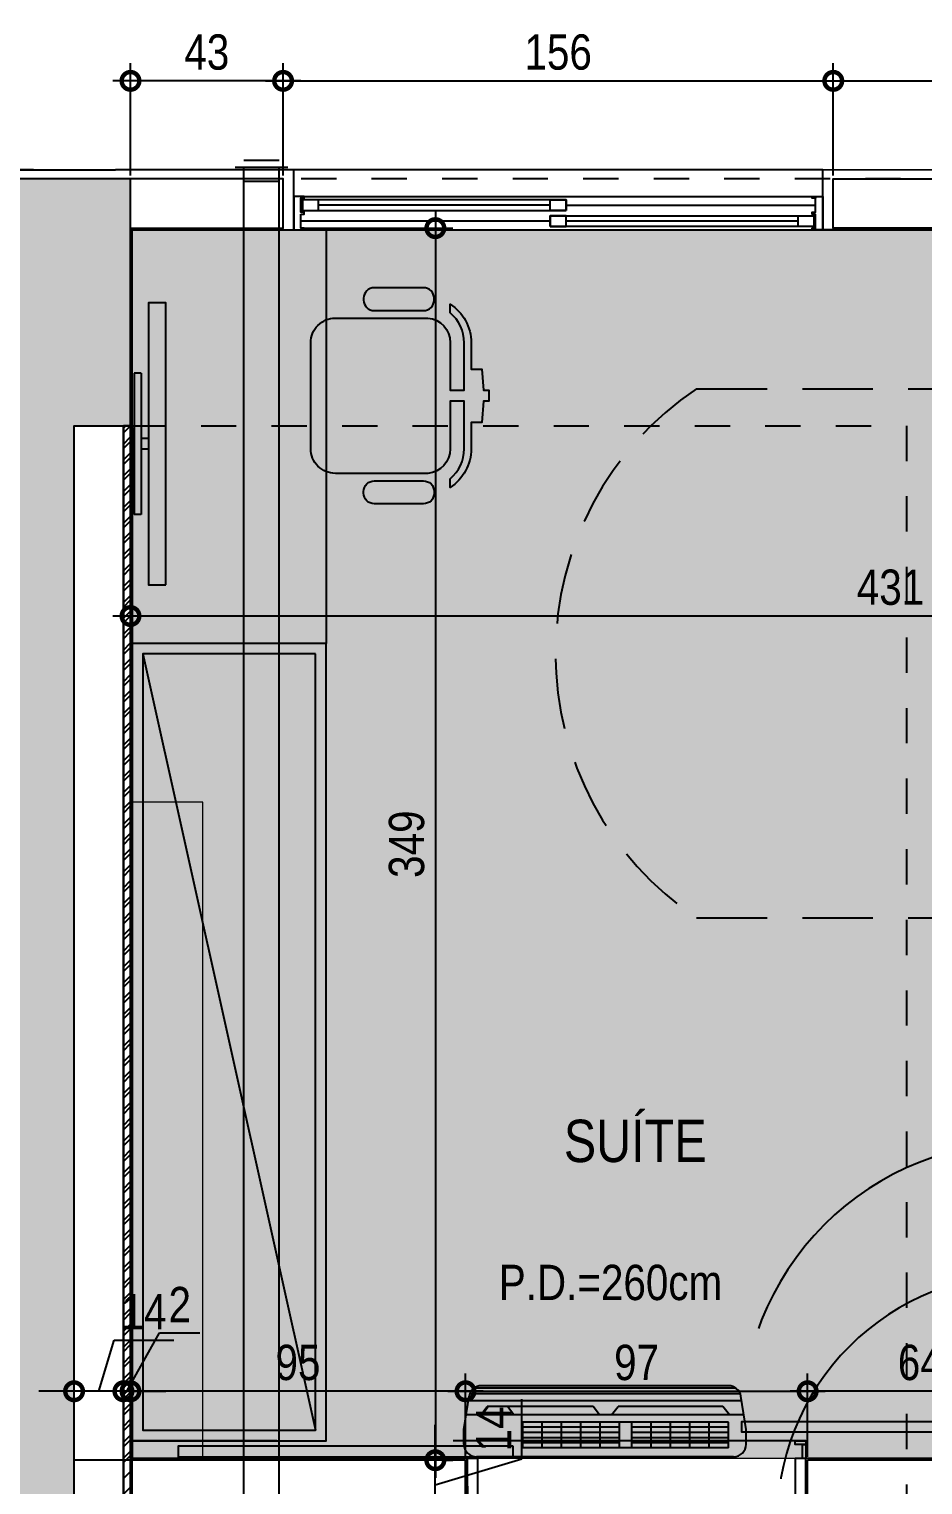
# Model space of a CAD drawing. Header units: metres. Extents: x -41 to 570, y -54 to 184.
# Drawn here: x 0.062 to 2.597, y 49.299 to 53.424 of the extents above; entities that cross this region are included whole.
import ezdxf
from ezdxf.enums import TextEntityAlignment as Align
from ezdxf.xclip import XClip

# ---------------------------------------------------------------- set-up
doc = ezdxf.new("R2010")
doc.units = ezdxf.units.M
doc.header["$XCLIPFRAME"] = 0
for name, pattern in [('DASHEDX2', [1.5, 1, -0.5]), ('PUC$0$DASHEDX2', [1.5, 1, -0.5]), ('PUC$0$HIDDEN2', [0.1875, 0.125, -0.0625])]:
    doc.linetypes.add(name, pattern=pattern)
for name, color, linetype in [('1', 232, 'DASHEDX2'), ('4', 2, 'Continuous'), ('ARQ-ALV ACAB', 4, 'Continuous'), ('ARQ-DIM', 2, 'Continuous'), ('ARQ-TXT', 2, 'Continuous'), ('CIRCULAÇAO VERTICAL EMBASAMENTO$0$ARQ-ALV ACAB', 4, 'Continuous'), ('CIRCULAÇAO VERTICAL EMBASAMENTO$0$ARQ-ALV OSSO', 5, 'Continuous'), ('PUC$0$ARQ-ALV ACAB', 4, 'Continuous'), ('PUC$0$ARQ-ALV OSSO', 5, 'Continuous'), ('PUC$0$ARQ-AUX', 7, 'Continuous'), ('PUC$0$ARQ-AUX1 @ 1', 1, 'Continuous'), ('PUC$0$ARQ-CAX', 1, 'Continuous'), ('PUC$0$ARQ-CAX @ 1', 1, 'Continuous'), ('PUC$0$ARQ-ENCH', 1, 'Continuous'), ('PUC$0$ARQ-MOB', 7, 'Continuous'), ('PUC$0$ARQ-MOB @ 1', 7, 'Continuous'), ('PUC$0$ARQ-PRJ', 7, 'PUC$0$DASHEDX2'), ('PUC$0$MAUROAMARELO', 162, 'Continuous')]:
    doc.layers.add(name, color=color, linetype=linetype)
doc.layers.add('PUC$0$ARQ-FORRO', color=9, linetype='Continuous', lineweight=5)
doc.styles.add('Adesa', font='ARIALN.TTF')
doc.dimstyles.new('ADESA 1-0050', dxfattribs={"dimtxt": 0.1, "dimasz": 0.1, "dimexe": 0.05, "dimexo": 0.05, "dimgap": 0.03, "dimtad": 1, "dimdec": 1, "dimlfac": 100, "dimzin": 12, "dimtxsty": 'Adesa', "dimblk": 'DOTSMALL', "dimcen": 1, "dimdle": 0.05, "dimclrd": 1, "dimclre": 1, "dimclrt": 256, "dimazin": 3, "dimtm": 1e-09, "dimtfac": 1, "dimtdec": 1, "dimtmove": 1, "dimatfit": 0, "dimldrblk": 'DOTSMALL', "dimfxl": 0.8, "dimtvp": 2, "dimtolj": 1, "dimtzin": 0, "dimarcsym": 0})

# ---------------------------------------------------------------- blocks, each defined once
blk = doc.blocks.new('*U3377')
at = {"color": 0, "linetype": 'ByBlock', "ltscale": 0.5}
for points in [[(0.02, -0.045), (0.03, -0.045), (0.03, -0.05), (0.02, -0.05), (0.02, -0.09), (0.03, -0.09), (0.03, -0.095), (0.02, -0.095), (0.02, -0.09), (0.03, -0.09), (0.03, -0.095), (0, -0.095), (0, 0), (0.03, 0), (0.03, -0.005), (0.02, -0.005), (0.02, -0.045)], [(1.48, -0.045), (1.47, -0.045), (1.47, -0.05), (1.48, -0.05), (1.48, -0.09), (1.47, -0.09), (1.47, -0.095), (1.48, -0.095), (1.48, -0.09), (1.47, -0.09), (1.47, -0.095), (1.5, -0.095), (1.5, 0), (1.47, 0), (1.47, -0.005), (1.48, -0.005), (1.48, -0.045)], [(0.025, -0.01), (0.07, -0.01), (0.07, -0.04), (0.025, -0.04)], [(0.7725, -0.01), (0.7275, -0.01), (0.7275, -0.04), (0.7725, -0.04)], [(0.7275, -0.055), (0.7725, -0.055), (0.7725, -0.085), (0.7275, -0.085)], [(1.475, -0.055), (1.43, -0.055), (1.43, -0.085), (1.475, -0.085)]]:
    blk.add_lwpolyline(points, close=True, dxfattribs=at)
at = {"color": 8, "linetype": 'ByBlock', "ltscale": 0.5}
for points in [[(1.47, 0), (0.03, 0)], [(0.7725, -0.025), (1.48, -0.025)], [(0.7275, -0.07), (0.02, -0.07)], [(1.47, -0.095), (0.03, -0.095)]]:
    blk.add_lwpolyline(points, dxfattribs=at)
at = {"color": 7, "linetype": 'ByBlock', "ltscale": 0.5}
for points in [[(0.7725, -0.01), (0.7725, -0.04), (0.025, -0.04), (0.025, -0.01)], [(0.7275, -0.055), (0.7275, -0.085), (1.475, -0.085), (1.475, -0.055)]]:
    blk.add_lwpolyline(points, close=True, dxfattribs=at)
for points in [[(0.07, -0.025), (0.7275, -0.025)], [(0.7725, -0.07), (1.43, -0.07)]]:
    blk.add_lwpolyline(points, dxfattribs=at)
blk = doc.blocks.new('*U3353')
for points in [[(-0.765, 0.01), (-0.715, 0.01), (-0.715, 0), (-0.765, 0)], [(0.045, 0.01), (-0.005, 0.01), (-0.005, 0), (0.045, 0)], [(-0.775, -0.16), (-0.725, -0.16), (-0.725, -0.15), (-0.775, -0.15)], [(0, -0.15), (0, -0.87), (-0.03, -0.87), (-0.03, -0.15)], [(0.055, -0.16), (0.005, -0.16), (0.005, -0.15), (0.055, -0.15)]]:
    blk.add_lwpolyline(points, close=True)
for points in [[(-0.76, -0.15), (-0.72, -0.15), (-0.72, -0.12), (-0.71, -0.12), (-0.71, 0), (-0.745, 0), (-0.745, -0.15)], [(0.04, -0.15), (0, -0.15), (0, -0.12), (-0.01, -0.12), (-0.01, 0), (0.025, 0), (0.025, -0.15)]]:
    blk.add_lwpolyline(points)
at = {"layer": 'PUC$0$ARQ-PRJ'}
blk.add_arc((-0.0208, -0.1708), 0.6995, 178.2986, 271.7014, dxfattribs=at)
blk = doc.blocks.new('PUC$0$pl apto tipo 4 puc')
at = {"layer": 'PUC$0$ARQ-ENCH'}
h = blk.add_hatch(dxfattribs=at)
h.set_pattern_fill('ANSI31', color=256, scale=0.01, angle=-180)
h.set_pattern_definition([(225, (0.001782, 0.00119), (0.02245064, -0.02245064), [])])
h.paths.add_polyline_path([(0.3518, 2.3012), (0.3318, 2.3012), (0.3318, -0.8988), (0.3518, -0.8988)])
at = {"layer": 'PUC$0$ARQ-ALV ACAB'}
for points in [[(0.3668, -1.0538), (2.1856, -1.0538), (2.1856, -0.8938), (0.3568, -0.8938), (0.3568, 2.2962), (0.3568, 2.2962), (0.3568, 2.8562), (0.8145, 2.8562), (0.8145, 3.0262), (0.3093, 3.0262)], [(4.6568, 2.8562), (2.3145, 2.8562), (2.3145, 3.0262), (4.6663, 3.0274)]]:
    blk.add_lwpolyline(points, dxfattribs=at)
at = {"layer": 'PUC$0$ARQ-ALV OSSO'}
for points in [[(2.1806, -1.0388), (2.1806, -0.8988), (0.3318, -0.8988), (0.3318, 2.3012), (0.3518, 2.3012), (0.3518, 2.8612), (0.7845, 2.8612), (0.7845, 3.0012), (0.3518, 3.0012)], [(4.6618, 2.8612), (2.3445, 2.8612), (2.3445, 3.0012), (4.6613, 3.0012)]]:
    blk.add_lwpolyline(points, dxfattribs=at)
at = {"layer": 'PUC$0$ARQ-AUX'}
blk.add_lwpolyline([(2.3145, 3.0262), (0.8145, 3.0262)], dxfattribs=at)
at = {"layer": 'PUC$0$ARQ-ENCH'}
blk.add_lwpolyline([(0.3518, 2.3012), (0.3318, 2.3012), (0.3318, -0.8988), (0.3518, -0.8988)], close=True, dxfattribs=at)
at = {"layer": 'PUC$0$ARQ-AUX1 @ 1', "rotation": 180}
blk.add_blockref('*U3377', (2.3145, 2.8562, 0), dxfattribs=at)
at = {"layer": 'PUC$0$ARQ-CAX @ 1', "rotation": 270}
blk.add_blockref('*U3353', (3.0556, -0.8232, 0), dxfattribs=at)
blk = doc.blocks.new('PUC$0$A$C3DDA30F3')
for points in [[(0.03, 0.22), (0, 0.22), (0, 0.21), (0.03, 0.21)], [(0.01, 0.21), (0, 0.21), (0, 0.17), (0.01, 0.17)], [(0, 0.17), (0.03, 0.17), (0.03, 0.0155), (0, 0.0155)], [(0.83, 0.205), (1.78, 0.205), (1.78, 0.175), (0.83, 0.175)], [(0.93, 0.17), (0.96, 0.17), (0.96, 0.0155), (0.93, 0.0155)]]:
    blk.add_lwpolyline(points, close=True)
at = {"layer": 'PUC$0$ARQ-PRJ'}
for points in [[(0, 0.22), (1.91, 0.22)], [(1.91, 0.17), (1.91, 0.17), (1.91, 0.22)]]:
    blk.add_lwpolyline(points, dxfattribs=at)
blk = doc.blocks.new('*U3393')
for points in [[(0, 0), (0, 0.82), (0.03, 0.82), (0.03, 0)], [(-0.055, 0.01), (-0.005, 0.01), (-0.005, 0), (-0.055, 0)], [(0.875, 0.01), (0.825, 0.01), (0.825, 0), (0.875, 0)], [(-0.045, -0.16), (0.005, -0.16), (0.005, -0.15), (-0.045, -0.15)], [(0.865, -0.16), (0.815, -0.16), (0.815, -0.15), (0.865, -0.15)]]:
    blk.add_lwpolyline(points, close=True)
for points in [[(-0.04, 0), (0, 0), (0, -0.03), (0.01, -0.03), (0.01, -0.15), (-0.025, -0.15), (-0.025, 0)], [(0.86, 0), (0.82, 0), (0.82, -0.03), (0.81, -0.03), (0.81, -0.15), (0.845, -0.15), (0.845, 0)]]:
    blk.add_lwpolyline(points)
at = {"layer": 'PUC$0$ARQ-PRJ'}
blk.add_arc((0.0237, 0.0237), 0.7967, 358.2986, 91.7014, dxfattribs=at)
blk = doc.blocks.new('*U3498')
at = {"flags": 128}
for points in [[(2.26, 0), (2.26, 0.55), (0, 0.55), (0, 0)], [(2.23, 0.03), (2.23, 0.52), (0.03, 0.52), (0.03, 0.03)]]:
    blk.add_lwpolyline(points, close=True, dxfattribs=at)
blk.add_lwpolyline([(2.23, 0.52), (0.03, 0.03)], dxfattribs=at)
blk = doc.blocks.new('*U3414')
for p, q in [((-0.2, -0.02), (-0.2, 0)), ((0.2, -0.02), (0.2, 0)), ((-0.015, -0.04), (-0.015, -0.02)), ((0.015, -0.04), (0.015, -0.02))]:
    blk.add_line(p, q)
for points in [[(0.2, 0), (-0.2, 0)], [(0.2, -0.02), (-0.2, -0.02)]]:
    blk.add_lwpolyline(points)
blk.add_lwpolyline([(-0.4, -0.09), (0.4, -0.09), (0.4, -0.04), (-0.4, -0.04)], close=True)
blk = doc.blocks.new('PUC$0$arq-cadeira giro')
at = {"linetype": 'Continuous'}
blk.add_lwpolyline([(-0.25, -0.3062), (-0.18, -0.3062, 0.414214), (-0.15, -0.2762), (-0.15, -0.2712, 0.414214), (-0.18, -0.2412), (-0.25, -0.2412), (-0.32, -0.2412, 0.414214), (-0.35, -0.2712), (-0.35, -0.2762, 0.414214), (-0.32, -0.3062)], format="xyb", close=True, dxfattribs=at)
at = {"layer": 'PUC$0$ARQ-MOB', "linetype": 'Continuous'}
for points in [[(-0.25, 0.3062), (-0.18, 0.3062, -0.414214), (-0.15, 0.2762), (-0.15, 0.2712, -0.414214), (-0.18, 0.2412), (-0.25, 0.2412), (-0.32, 0.2412, -0.414214), (-0.35, 0.2712), (-0.35, 0.2762, -0.414214), (-0.32, 0.3062)], [(-0.25, -0.3062), (-0.18, -0.3062, 0.414214), (-0.15, -0.2762), (-0.15, -0.2712, 0.414214), (-0.18, -0.2412), (-0.25, -0.2412), (-0.32, -0.2412, 0.414214), (-0.35, -0.2712), (-0.35, -0.2762, 0.414214), (-0.32, -0.3062)]]:
    blk.add_lwpolyline(points, format="xyb", close=True, dxfattribs=at)
at = {"layer": 'PUC$0$ARQ-MOB'}
blk.add_lwpolyline([(-0.5052, 0), (-0.5052, 0.0154), (-0.4902, 0.0154), (-0.4852, 0.0754), (-0.4552, 0.0754), (-0.4552, 0.1504, -0.255924), (-0.3952, 0.2599), (-0.3952, 0.2352, 0.223888), (-0.4352, 0.1504), (-0.4352, 0.0154), (-0.3952, 0.0154), (-0.3952, 0.1504, -0.39825), (-0.3325, 0.22), (-0.07, 0.22, -0.414214), (0, 0.15), (0, 0), (0, -0.15, -0.414214), (-0.07, -0.22), (-0.3325, -0.22, -0.39825), (-0.3952, -0.1504), (-0.3952, -0.0154), (-0.4352, -0.0154), (-0.4352, -0.1504, 0.223888), (-0.3952, -0.2352), (-0.3952, -0.2599, -0.255924), (-0.4552, -0.1504), (-0.4552, -0.0754), (-0.4852, -0.0754), (-0.4902, -0.0154), (-0.5052, -0.0154)], format="xyb", close=True, dxfattribs=at)
blk = doc.blocks.new('PUC$0$layout pcd puc 2')
at = {"layer": 'PUC$0$ARQ-MOB'}
blk.add_lwpolyline([(3.75, 1.1718), (4.3, 1.1718), (4.3, 0), (3.75, 0)], close=True, dxfattribs=at)
at = {"layer": 'PUC$0$ARQ-MOB', "rotation": 270}
blk.add_blockref('*U3498', (3.75, 3.4318), dxfattribs=at)
at = {"layer": 'PUC$0$ARQ-MOB', "ltscale": 0.5}
blk.add_blockref('PUC$0$arq-cadeira giro', (3.7941, 0.47, 0), dxfattribs=at)
at = {"layer": 'PUC$0$ARQ-MOB @ 1', "rotation": 270}
blk.add_blockref('*U3414', (4.2944, 0.6063, 0), dxfattribs=at)
blk = doc.blocks.new('PUC$0$pl forro pcd 2')
at = {"layer": 'PUC$0$ARQ-FORRO'}
h = blk.add_hatch(color=256, dxfattribs=at)
h.dxf.hatch_style = 1
h.paths.add_polyline_path([(-0.355, -52.8543), (-4.655, -52.8543), (-4.655, -51.4441), (-4.6548, -51.444), (-4.6552, -50.4932), (-2.9038, -50.4935), (-2.9036, -49.3734), (-0.3553, -49.3734)])
blk.add_lwpolyline([(-0.355, -52.8543), (-4.655, -52.8543), (-4.655, -51.4441), (-4.6548, -51.444), (-4.6552, -50.4932), (-2.9038, -50.4935), (-2.9036, -49.3734), (-0.3553, -49.3734)], close=True, dxfattribs=at)
blk = doc.blocks.new('PUC$0$Q1')
at = {"layer": 'PUC$0$MAUROAMARELO'}
for p, q in [((240.1453, -387.22), (240.16, -387.125)), ((240.9288, -387.1183), (240.1619, -387.1183)), ((240.9168, -387.1027), (240.1738, -387.1027)), ((240.8957, -387.0957), (240.1949, -387.0957)), ((240.9453, -387.22), (240.9307, -387.125)), ((240.9328, -387.1387), (240.1577, -387.1387)), ((240.1927, -387.1785), (240.2109, -387.1547)), ((240.1959, -387.1785), (240.2142, -387.1547)), ((240.2684, -387.1547), (240.2109, -387.1547)), ((240.5115, -387.1547), (240.2142, -387.1547)), ((240.2867, -387.1785), (240.2684, -387.1547)), ((240.5298, -387.1785), (240.5115, -387.1547)), ((240.5641, -387.1785), (240.5823, -387.1547)), ((240.8797, -387.1547), (240.5823, -387.1547)), ((240.898, -387.1785), (240.8797, -387.1547)), ((240.9389, -387.1785), (240.151, -387.1785)), ((240.3122, -387.2718), (240.3122, -387.1987)), ((240.6214, -387.1987), (240.3122, -387.1987)), ((240.3669, -387.2718), (240.3669, -387.1987)), ((240.4217, -387.2718), (240.4217, -387.1987)), ((240.4764, -387.2718), (240.4764, -387.1987)), ((240.5311, -387.2718), (240.5311, -387.1987)), ((240.5859, -387.2718), (240.5859, -387.1987)), ((240.6214, -387.2718), (240.6214, -387.1987)), ((240.895, -387.1987), (240.6214, -387.1987)), ((240.6761, -387.2718), (240.6761, -387.1987)), ((240.7308, -387.2718), (240.7308, -387.1987)), ((240.7856, -387.2718), (240.7856, -387.1987)), ((240.8403, -387.2718), (240.8403, -387.1987)), ((240.895, -387.2718), (240.895, -387.1987)), ((240.1453, -387.2614), (240.1453, -387.22)), ((240.4202, -387.2135), (240.3122, -387.2135)), ((240.4202, -387.2283), (240.3122, -387.2283)), ((240.4202, -387.2431), (240.3122, -387.2431)), ((240.4833, -387.2135), (240.4202, -387.2135)), ((240.4833, -387.2283), (240.4202, -387.2283)), ((240.4833, -387.2431), (240.4202, -387.2431)), ((240.5464, -387.2135), (240.4833, -387.2135)), ((240.5464, -387.2283), (240.4833, -387.2283)), ((240.5464, -387.2431), (240.4833, -387.2431)), ((240.5859, -387.2135), (240.5464, -387.2135)), ((240.5859, -387.2283), (240.5464, -387.2283)), ((240.5859, -387.2431), (240.5464, -387.2431)), ((240.7294, -387.2135), (240.6214, -387.2135)), ((240.7294, -387.2283), (240.6214, -387.2283)), ((240.7294, -387.2431), (240.6214, -387.2431)), ((240.7925, -387.2135), (240.7294, -387.2135)), ((240.7925, -387.2283), (240.7294, -387.2283)), ((240.7925, -387.2431), (240.7294, -387.2431)), ((240.8556, -387.2135), (240.7925, -387.2135)), ((240.8556, -387.2283), (240.7925, -387.2283)), ((240.8556, -387.2431), (240.7925, -387.2431)), ((240.895, -387.2135), (240.8556, -387.2135)), ((240.895, -387.2283), (240.8556, -387.2283)), ((240.895, -387.2431), (240.8556, -387.2431)), ((240.9453, -387.2614), (240.9453, -387.22)), ((240.4202, -387.2578), (240.3122, -387.2578)), ((240.6214, -387.2718), (240.3122, -387.2718)), ((240.4833, -387.2578), (240.4202, -387.2578)), ((240.5464, -387.2578), (240.4833, -387.2578)), ((240.5859, -387.2578), (240.5464, -387.2578)), ((240.7294, -387.2578), (240.6214, -387.2578)), ((240.895, -387.2718), (240.6214, -387.2718)), ((240.7925, -387.2578), (240.7294, -387.2578)), ((240.8556, -387.2578), (240.7925, -387.2578)), ((240.895, -387.2578), (240.8556, -387.2578)), ((240.9098, -387.2969), (240.1808, -387.2969))]:
    blk.add_line(p, q, dxfattribs=at)
for centre, start, end in [((240.1949, -387.1312), 90, 170), ((240.8957, -387.1312), 10, 90), ((240.1808, -387.2614), 180, 270), ((240.9098, -387.2614), 270, 0)]:
    blk.add_arc(centre, 0.0355, start, end, dxfattribs=at)
blk = doc.blocks.new('CIRCULAÇAO VERTICAL EMBASAMENTO')
at = {"layer": 'CIRCULAÇAO VERTICAL EMBASAMENTO$0$ARQ-ALV ACAB', "elevation": 0}
blk.add_lwpolyline([(-0.075, -3.025), (5.275, -3.025)], dxfattribs=at)
at = {"layer": 'CIRCULAÇAO VERTICAL EMBASAMENTO$0$ARQ-ALV OSSO', "elevation": 0}
blk.add_lwpolyline([(-0.075, -3), (5.17, -3), (5.1699, 2.45), (4.7899, 2.45), (4.79, 2.26), (4.98, 2.26), (4.98, -2.81), (0, -2.81), (0, -0.19), (2.5499, -0.19), (2.55, 2.26)], dxfattribs=at)
blk = doc.blocks.new('PUC$0$E2')
at = {"layer": 'PUC$0$ARQ-PRJ'}
for p, q in [((305.3871, -368.5577), (305.5371, -368.5577)), ((305.4121, -368.5377), (305.5121, -368.5377)), ((305.4121, -368.5977), (305.4121, -368.5577)), ((305.5121, -368.5977), (305.5121, -368.5577)), ((305.4121, -368.5977), (305.5121, -368.5977))]:
    blk.add_line(p, q, dxfattribs=at)
blk = doc.blocks.new('PUC$0$A$C5ac236f1')
at = {"layer": 'PUC$0$ARQ-PRJ', "linetype": 'PUC$0$HIDDEN2', "ltscale": 50}
for p, q in [((-0.4415, 3.3013), (-0.4415, -0.6918)), ((-0.3415, 3.3013), (-0.3415, -0.6918, 0))]:
    blk.add_line(p, q, dxfattribs=at)
at = {"layer": 'PUC$0$ARQ-PRJ', "xscale": -1, "rotation": 180}
blk.add_blockref('PUC$0$E2', (-305.8536, -369.2895, 0), dxfattribs=at)
blk = doc.blocks.new('PUC')
at = {"layer": 'PUC$0$ARQ-ENCH'}
h = blk.add_hatch(dxfattribs=at)
h.set_pattern_fill('ANSI31', color=256, scale=0.01, angle=-180)
h.set_pattern_definition([(225, (-3.168695, -51.360014), (0.02245064, -0.02245064), [])])
h.paths.add_polyline_path([(-0.3501, -49.3684), (-0.3301, -49.3684), (-0.33, -52.3), (-0.35, -52.3)])
at = {"layer": 'PUC$0$ARQ-FORRO'}
h = blk.add_hatch(color=256, dxfattribs=at)
h.dxf.hatch_style = 1
h.paths.add_polyline_path([(-0.355, -49.375), (-0.555, -49.375), (-0.555, -51.2334), (-0.355, -51.2334)])
at = {"layer": 'PUC$0$ARQ-ALV ACAB'}
for p, q in [((-2.9038, -49.3734, 0), (-2.265, -49.3735, 0)), ((-1.305, -49.3734, 0), (-0.35, -49.3734, 0)), ((-0.355, -52.295, 0), (-0.355, -49.3734, 0))]:
    blk.add_line(p, q, dxfattribs=at)
at = {"layer": 'PUC$0$ARQ-ALV ACAB', "elevation": 0}
for points in [[(-2.265, -49.2135), (-2.265, -49.3735)], [(-1.305, -49.2134), (-1.305, -49.3737)]]:
    blk.add_lwpolyline(points, dxfattribs=at)
at = {"layer": 'PUC$0$ARQ-ALV OSSO'}
for p, q in [((-2.9088, -49.3684, 0), (-2.27, -49.3685, 0)), ((-1.3, -49.3684, 0), (-0.19, -49.3684, 0)), ((-0.33, -52.3, 0), (-0.33, -49.3684, 0))]:
    blk.add_line(p, q, dxfattribs=at)
at = {"layer": 'PUC$0$ARQ-ALV OSSO', "elevation": 0}
for points in [[(-2.27, -49.2285), (-2.27, -49.3685)], [(-1.3, -49.2287), (-1.3, -49.3687)], [(-2.28, -49.3735), (-2.28, -49.3738)]]:
    blk.add_lwpolyline(points, dxfattribs=at)
at = {"layer": 'PUC$0$ARQ-ENCH', "elevation": 0}
blk.add_lwpolyline([(-0.3501, -49.3684), (-0.3301, -49.3684), (-0.33, -52.3), (-0.35, -52.3)], close=True, dxfattribs=at)
at = {"layer": 'PUC$0$ARQ-FORRO', "elevation": 0}
blk.add_lwpolyline([(-0.355, -49.375), (-0.555, -49.375), (-0.555, -51.2334), (-0.355, -51.2334)], close=True, dxfattribs=at)
at = {"layer": 'PUC$0$ARQ-PRJ', "ltscale": 0.2, "elevation": 0}
blk.add_lwpolyline([(-1.955, -52.405), (-2.755, -52.405), (-2.755, -50.905), (-1.955, -50.905, -0.533333)], format="xyb", close=True, dxfattribs=at)
at = {"layer": 'PUC$0$ARQ-ALV ACAB'}
ref = blk.add_blockref('CIRCULAÇAO VERTICAL EMBASAMENTO', (0, -50), dxfattribs=at)
XClip(ref).set_block_clipping_path([(-1.0082648843, -4.746916672), (7.1002981665, 3.5851051263)])
at = {"layer": 'PUC$0$ARQ-ALV OSSO', "color": 6, "rotation": 180}
blk.add_blockref('PUC$0$pl apto tipo 4 puc', (0.0018, -49.9988, 0), dxfattribs=at)
at = {"layer": 'PUC$0$ARQ-CAX', "xscale": -1, "rotation": 180.0066211572791}
blk.add_blockref('PUC$0$A$C3DDA30F3', (-2.2651, -49.2034, 0), dxfattribs=at)
at = {"layer": 'PUC$0$ARQ-CAX @ 1', "rotation": 270}
blk.add_blockref('*U3393', (-2.9038, -49.4484), dxfattribs=at)
at = {"layer": 'PUC$0$ARQ-ENCH'}
blk.add_blockref('PUC$0$A$C5ac236f1', (-0.33, -52.3, 0), dxfattribs=at)
at = {"layer": 'PUC$0$ARQ-FORRO'}
blk.add_blockref('PUC$0$pl forro pcd 2', (0, 0), dxfattribs=at)
at = {"layer": 'PUC$0$ARQ-MOB'}
blk.add_blockref('PUC$0$layout pcd puc 2', (-4.655, -52.855, 0), dxfattribs=at)
at = {"layer": 'PUC$0$MAUROAMARELO', "rotation": 180}
blk.add_blockref('PUC$0$Q1', (238.8498, -436.6752, 0), dxfattribs=at)
blk = doc.blocks.new('_DotSmall')
at = {"color": 0, "linetype": 'ByBlock', "const_width": 0.5}
blk.add_lwpolyline([(-0.0625, 0, 1), (0.0625, 0, 1)], format="xyb", close=True, dxfattribs=at)
blk = doc.blocks.new('*D196')
at = {"layer": 'ARQ-DIM', "color": 1, "lineweight": -2, "transparency": 16777216}
for p, q in [((0.7827, 53.0088), (0.7827, 53.3273)), ((2.3427, 53.0088), (2.3427, 53.3273)), ((0.7327, 53.2773), (2.3927, 53.2773))]:
    blk.add_line(p, q, dxfattribs=at)
at = {"layer": 'Defpoints', "color": 0, "transparency": 16777216}
for p in [(2.3427, 53.2773), (0.7827, 52.9588, 0), (2.3427, 52.9588, 0)]:
    blk.add_point(p, dxfattribs=at)
at = {"layer": 'ARQ-DIM', "color": 1, "lineweight": -2, "transparency": 16777216, "xscale": 0.1, "yscale": 0.1, "zscale": 0.1, "rotation": 180}
blk.add_blockref('_DotSmall', (0.7827, 53.2773), dxfattribs=at)
at = {"layer": 'ARQ-DIM', "color": 1, "lineweight": -2, "transparency": 16777216, "xscale": 0.1, "yscale": 0.1, "zscale": 0.1}
blk.add_blockref('_DotSmall', (2.3427, 53.2773), dxfattribs=at)
at = {"layer": 'ARQ-DIM', "transparency": 16777216, "insert": (1.5627, 53.3584), "char_height": 0.1, "attachment_point": 5, "style": 'Adesa'}
blk.add_mtext('\\A1;156', dxfattribs=at)
blk = doc.blocks.new('*D197')
at = {"layer": 'ARQ-DIM', "color": 1, "lineweight": -2, "transparency": 16777216}
for p, q in [((2.3427, 53.0088), (2.3427, 53.3273)), ((4.66, 53.0088), (4.66, 53.3273)), ((2.2927, 53.2773), (4.71, 53.2773))]:
    blk.add_line(p, q, dxfattribs=at)
at = {"layer": 'Defpoints', "color": 0, "transparency": 16777216}
for p in [(4.66, 53.2773), (2.3427, 52.9588, 0), (4.66, 52.9588, 0)]:
    blk.add_point(p, dxfattribs=at)
at = {"layer": 'ARQ-DIM', "color": 1, "lineweight": -2, "transparency": 16777216, "xscale": 0.1, "yscale": 0.1, "zscale": 0.1, "rotation": 180}
blk.add_blockref('_DotSmall', (2.3427, 53.2773), dxfattribs=at)
at = {"layer": 'ARQ-DIM', "color": 1, "lineweight": -2, "transparency": 16777216, "xscale": 0.1, "yscale": 0.1, "zscale": 0.1}
blk.add_blockref('_DotSmall', (4.66, 53.2773), dxfattribs=at)
at = {"layer": 'ARQ-DIM', "transparency": 16777216, "insert": (3.5014, 53.3584), "char_height": 0.1, "attachment_point": 5, "style": 'Adesa'}
blk.add_mtext('\\A1;232', dxfattribs=at)
blk = doc.blocks.new('*D209')
at = {"layer": 'ARQ-DIM', "color": 1, "lineweight": -2, "transparency": 16777216}
for p, q in [((0.35, 51.6488), (0.35, 51.8108)), ((4.66, 51.6488), (4.66, 51.8108)), ((4.71, 51.7608), (0.3, 51.7608))]:
    blk.add_line(p, q, dxfattribs=at)
at = {"layer": 'Defpoints', "color": 0, "transparency": 16777216}
for p in [(0.35, 51.7608), (0.35, 51.5988, 0), (4.66, 51.5988, 0)]:
    blk.add_point(p, dxfattribs=at)
at = {"layer": 'ARQ-DIM', "color": 1, "lineweight": -2, "transparency": 16777216, "xscale": 0.1, "yscale": 0.1, "zscale": 0.1, "rotation": 180}
blk.add_blockref('_DotSmall', (0.35, 51.7608), dxfattribs=at)
at = {"layer": 'ARQ-DIM', "color": 1, "lineweight": -2, "transparency": 16777216, "xscale": 0.1, "yscale": 0.1, "zscale": 0.1}
blk.add_blockref('_DotSmall', (4.66, 51.7608), dxfattribs=at)
at = {"layer": 'ARQ-DIM', "transparency": 16777216, "insert": (2.505, 51.8418), "char_height": 0.1, "attachment_point": 5, "style": 'Adesa'}
blk.add_mtext('\\A1;431', dxfattribs=at)
blk = doc.blocks.new('*D215')
at = {"layer": 'ARQ-DIM', "color": 1, "lineweight": -2, "transparency": 16777216}
for p, q in [((1.3, 49.3784), (1.3, 49.6138)), ((2.27, 49.3785), (2.27, 49.6138)), ((1.25, 49.5638), (2.32, 49.5638))]:
    blk.add_line(p, q, dxfattribs=at)
at = {"layer": 'Defpoints', "color": 0, "transparency": 16777216}
for p in [(2.27, 49.5638), (1.3, 49.3284, 0), (2.27, 49.3285, 0)]:
    blk.add_point(p, dxfattribs=at)
at = {"layer": 'ARQ-DIM', "color": 1, "lineweight": -2, "transparency": 16777216, "xscale": 0.1, "yscale": 0.1, "zscale": 0.1, "rotation": 180}
blk.add_blockref('_DotSmall', (1.3, 49.5638), dxfattribs=at)
at = {"layer": 'ARQ-DIM', "color": 1, "lineweight": -2, "transparency": 16777216, "xscale": 0.1, "yscale": 0.1, "zscale": 0.1}
blk.add_blockref('_DotSmall', (2.27, 49.5638), dxfattribs=at)
at = {"layer": 'ARQ-DIM', "transparency": 16777216, "insert": (1.785, 49.6449), "char_height": 0.1, "attachment_point": 5, "style": 'Adesa'}
blk.add_mtext('\\A1;97', dxfattribs=at)
blk = doc.blocks.new('*D216')
at = {"layer": 'ARQ-DIM', "color": 1, "lineweight": -2, "transparency": 16777216}
for p, q in [((2.27, 49.3785), (2.27, 49.6138)), ((2.9088, 49.3784), (2.9088, 49.6138)), ((2.9588, 49.5638), (2.22, 49.5638))]:
    blk.add_line(p, q, dxfattribs=at)
at = {"layer": 'Defpoints', "color": 0, "transparency": 16777216}
for p in [(2.27, 49.5638), (2.27, 49.3285, 0), (2.9088, 49.3284)]:
    blk.add_point(p, dxfattribs=at)
at = {"layer": 'ARQ-DIM', "color": 1, "lineweight": -2, "transparency": 16777216, "xscale": 0.1, "yscale": 0.1, "zscale": 0.1, "rotation": 180}
blk.add_blockref('_DotSmall', (2.27, 49.5638), dxfattribs=at)
at = {"layer": 'ARQ-DIM', "color": 1, "lineweight": -2, "transparency": 16777216, "xscale": 0.1, "yscale": 0.1, "zscale": 0.1}
blk.add_blockref('_DotSmall', (2.9088, 49.5638), dxfattribs=at)
at = {"layer": 'ARQ-DIM', "transparency": 16777216, "insert": (2.5894, 49.6449), "char_height": 0.1, "attachment_point": 5, "style": 'Adesa'}
blk.add_mtext('\\A1;64', dxfattribs=at)
blk = doc.blocks.new('*D243')
at = {"layer": 'ARQ-DIM', "color": 1, "lineweight": -2, "transparency": 16777216}
for p, q in [((1.2144, 52.91), (1.2144, 49.3184)), ((0.8327, 52.86), (1.2644, 52.86)), ((1.2438, 49.3684), (1.2644, 49.3684))]:
    blk.add_line(p, q, dxfattribs=at)
at = {"layer": 'Defpoints', "color": 0, "transparency": 16777216}
for p in [(0.7827, 52.86, 0), (1.1938, 49.3684, 0), (1.2144, 49.3684)]:
    blk.add_point(p, dxfattribs=at)
at = {"layer": 'ARQ-DIM', "color": 1, "lineweight": -2, "transparency": 16777216, "xscale": 0.1, "yscale": 0.1, "zscale": 0.1}
for p, rotation in [((1.2144, 52.86), 90), ((1.2144, 49.3684), 270)]:
    blk.add_blockref('_DotSmall', p, dxfattribs=dict(at, rotation=rotation))
at = {"layer": 'ARQ-DIM', "transparency": 16777216, "insert": (1.1333, 51.1142), "char_height": 0.1, "attachment_point": 5, "rotation": 90, "style": 'Adesa'}
blk.add_mtext('\\A1;349', dxfattribs=at)
blk = doc.blocks.new('*D283')
at = {"layer": 'ARQ-DIM', "color": 1, "lineweight": -2, "transparency": 16777216}
for p, q in [((0.35, 53.0088), (0.35, 53.3273)), ((0.7827, 53.0088), (0.7827, 53.3273)), ((0.8327, 53.2773), (0.3, 53.2773))]:
    blk.add_line(p, q, dxfattribs=at)
at = {"layer": 'Defpoints', "color": 0, "transparency": 16777216}
for p in [(0.35, 53.2773), (0.35, 52.9588, 0), (0.7827, 52.9588, 0)]:
    blk.add_point(p, dxfattribs=at)
at = {"layer": 'ARQ-DIM', "color": 1, "lineweight": -2, "transparency": 16777216, "xscale": 0.1, "yscale": 0.1, "zscale": 0.1, "rotation": 180}
blk.add_blockref('_DotSmall', (0.35, 53.2773), dxfattribs=at)
at = {"layer": 'ARQ-DIM', "color": 1, "lineweight": -2, "transparency": 16777216, "xscale": 0.1, "yscale": 0.1, "zscale": 0.1}
blk.add_blockref('_DotSmall', (0.7827, 53.2773), dxfattribs=at)
at = {"layer": 'ARQ-DIM', "transparency": 16777216, "insert": (0.5664, 53.3584), "char_height": 0.1, "attachment_point": 5, "style": 'Adesa'}
blk.add_mtext('\\A1;43', dxfattribs=at)
blk = doc.blocks.new('*D88')
at = {"layer": 'ARQ-DIM', "color": 1, "lineweight": -2, "transparency": 16777216}
for p, q in [((1.46, 49.3722), (1.46, 49.5417)), ((1.2143, 49.3684), (1.2143, 49.4684)), ((1.2143, 49.2985), (1.46, 49.3722)), ((1.2143, 49.2287), (1.2143, 49.3684)), ((1.2143, 49.2287), (1.2143, 49.3684)), ((1.2438, 49.3684), (1.2643, 49.3684)), ((1.2143, 49.2287), (1.2143, 49.1287)), ((1.2438, 49.2287), (1.2643, 49.2287))]:
    blk.add_line(p, q, dxfattribs=at)
at = {"layer": 'Defpoints', "color": 0, "transparency": 16777216}
for p in [(1.1938, 49.3684, 0), (1.2143, 49.3684), (1.1938, 49.2287, 0)]:
    blk.add_point(p, dxfattribs=at)
at = {"layer": 'ARQ-DIM', "color": 1, "lineweight": -2, "transparency": 16777216, "xscale": 0.1, "yscale": 0.1, "zscale": 0.1}
for p, rotation in [((1.2143, 49.3684), 270), ((1.2143, 49.2287), 90)]:
    blk.add_blockref('_DotSmall', p, dxfattribs=dict(at, rotation=rotation))
at = {"layer": 'ARQ-DIM', "transparency": 16777216, "insert": (1.3797, 49.457), "char_height": 0.1, "attachment_point": 5, "rotation": 90, "style": 'Adesa'}
blk.add_mtext('\\A1;14', dxfattribs=at)
blk = doc.blocks.new('*D89')
at = {"layer": 'ARQ-DIM', "color": 1, "lineweight": -2, "transparency": 16777216}
for p, q in [((0.34, 49.5638), (0.4325, 49.7292)), ((0.4325, 49.7292), (0.5469, 49.7292)), ((0.33, 49.5104), (0.33, 49.6138)), ((0.35, 49.5104), (0.35, 49.6138)), ((0.33, 49.5638), (0.23, 49.5638)), ((0.35, 49.5638), (0.33, 49.5638)), ((0.35, 49.5638), (0.33, 49.5638)), ((0.35, 49.5638), (0.45, 49.5638))]:
    blk.add_line(p, q, dxfattribs=at)
at = {"layer": 'Defpoints', "color": 0, "transparency": 16777216}
for p in [(0.33, 49.5638), (0.33, 49.4604, 0), (0.35, 49.4604, 0)]:
    blk.add_point(p, dxfattribs=at)
at = {"layer": 'ARQ-DIM', "color": 1, "lineweight": -2, "transparency": 16777216, "xscale": 0.1, "yscale": 0.1, "zscale": 0.1}
blk.add_blockref('_DotSmall', (0.33, 49.5638), dxfattribs=at)
at = {"layer": 'ARQ-DIM', "color": 1, "lineweight": -2, "transparency": 16777216, "xscale": 0.1, "yscale": 0.1, "zscale": 0.1, "rotation": 180}
blk.add_blockref('_DotSmall', (0.35, 49.5638), dxfattribs=at)
at = {"layer": 'ARQ-DIM', "transparency": 16777216, "insert": (0.4897, 49.8095), "char_height": 0.1, "attachment_point": 5, "style": 'Adesa'}
blk.add_mtext('\\A1;2', dxfattribs=at)
blk = doc.blocks.new('*D90')
at = {"layer": 'ARQ-DIM', "color": 1, "lineweight": -2, "transparency": 16777216}
for p, q in [((0.26, 49.5638), (0.3036, 49.709)), ((0.3036, 49.709), (0.4731, 49.709)), ((0.19, 49.5104), (0.19, 49.6138)), ((0.33, 49.5104), (0.33, 49.6138)), ((0.19, 49.5638), (0.09, 49.5638)), ((0.33, 49.5638), (0.19, 49.5638)), ((0.33, 49.5638), (0.19, 49.5638)), ((0.33, 49.5638), (0.43, 49.5638))]:
    blk.add_line(p, q, dxfattribs=at)
at = {"layer": 'Defpoints', "color": 0, "transparency": 16777216}
for p in [(0.19, 49.5638), (0.19, 49.4604, 0), (0.33, 49.4604, 0)]:
    blk.add_point(p, dxfattribs=at)
at = {"layer": 'ARQ-DIM', "color": 1, "lineweight": -2, "transparency": 16777216, "xscale": 0.1, "yscale": 0.1, "zscale": 0.1}
blk.add_blockref('_DotSmall', (0.19, 49.5638), dxfattribs=at)
at = {"layer": 'ARQ-DIM', "color": 1, "lineweight": -2, "transparency": 16777216, "xscale": 0.1, "yscale": 0.1, "zscale": 0.1, "rotation": 180}
blk.add_blockref('_DotSmall', (0.33, 49.5638), dxfattribs=at)
at = {"layer": 'ARQ-DIM', "transparency": 16777216, "insert": (0.3883, 49.7892), "char_height": 0.1, "attachment_point": 5, "style": 'Adesa'}
blk.add_mtext('\\A1;14', dxfattribs=at)
blk = doc.blocks.new('*D112')
at = {"layer": 'ARQ-DIM', "color": 1, "lineweight": -2, "transparency": 16777216}
for p, q in [((0.35, 49.4484), (0.35, 49.6138)), ((1.3, 49.3784), (1.3, 49.6138)), ((1.35, 49.5638), (0.3, 49.5638))]:
    blk.add_line(p, q, dxfattribs=at)
at = {"layer": 'Defpoints', "color": 0, "transparency": 16777216}
for p in [(0.35, 49.5638), (0.35, 49.3984, 0), (1.3, 49.3284, 0)]:
    blk.add_point(p, dxfattribs=at)
at = {"layer": 'ARQ-DIM', "color": 1, "lineweight": -2, "transparency": 16777216, "xscale": 0.1, "yscale": 0.1, "zscale": 0.1, "rotation": 180}
blk.add_blockref('_DotSmall', (0.35, 49.5638), dxfattribs=at)
at = {"layer": 'ARQ-DIM', "color": 1, "lineweight": -2, "transparency": 16777216, "xscale": 0.1, "yscale": 0.1, "zscale": 0.1}
blk.add_blockref('_DotSmall', (1.3, 49.5638), dxfattribs=at)
at = {"layer": 'ARQ-DIM', "transparency": 16777216, "insert": (0.825, 49.6449), "char_height": 0.1, "attachment_point": 5, "style": 'Adesa'}
blk.add_mtext('\\A1;95', dxfattribs=at)
blk = doc.blocks.new('est-lo-08-6sa-r00')
at = {"layer": '4'}
h = blk.add_hatch(color=8, dxfattribs=at)
h.dxf.hatch_style = 1
h.paths.add_polyline_path([(72.453596, -775.948263), (89.987707, -768.630138), (31.827874, -629.280097), (14.293763, -636.598222)], flags=17)
h.paths.add_polyline_path([(-113.904934, -1069.376461), (37.44213, -1006.209491), (30.123852, -988.675012), (-103.689101, -1044.523858), (-278.930329, -624.648636), (-286.248454, -607.114525), (-286.248475, -607.114534), (-307.05579, -557.260535), (-324.58988, -564.57865)])
h.paths.add_polyline_path([(-3206.956631, -1758.910157), (-3258.953832, -1634.325684), (-3291.25351, -1647.80644), (-3239.256309, -1772.390913)])
h.paths.add_polyline_path([(-2993.189754, -2271.092218), (-3020.151167, -2206.492821), (-3034.916841, -2212.655496), (-3140.452498, -1959.793707), (-3125.686931, -1953.631076), (-3148.796798, -1898.260198), (-3181.096477, -1911.740954), (-3025.489432, -2284.572974)])
h.paths.add_polyline_path([(-2947.092821, -1013.293024), (-2914.793142, -999.812268), (-2953.309588, -907.527473), (-2985.609266, -921.008229)])
h.paths.add_polyline_path([(-2727.356492, -1539.777801), (-2695.056814, -1526.297045), (-2733.573259, -1434.01225), (-2765.872938, -1447.493006)])
h.paths.add_polyline_path([(2122.48851, 465.414809), (2070.491309, 589.999283), (2038.191631, 576.518527), (2090.188832, 451.934053)])
h.paths.add_polyline_path([(2012.331384, 729.349548), (1857.495359, 1100.334221), (1825.19568, 1086.853465), (1852.1572, 1022.254111), (1866.922767, 1028.416743), (1971.687405, 777.4023), (1956.921838, 771.239669), (1980.031705, 715.868792)])
h.paths.add_polyline_path([(2336.253806, -46.763456), (2180.644029, 326.07511), (2148.34435, 312.594354), (2171.454218, 257.223477), (2186.219785, 263.386109), (2291.758175, 10.517772), (2276.992608, 4.355141), (2303.954128, -60.244212)])
h.paths.add_polyline_path([(-385.517235, -426.387329), (-595.433068, 76.567703), (-627.732746, 63.086948), (-600.771226, -1.512406), (-586.005659, 4.650226), (-426.161214, -378.334576), (-440.926781, -384.497208), (-417.816914, -439.868085)])
h.paths.add_polyline_path([(-83.249658, 290.335142), (-592.661728, 77.724364), (-382.747194, -425.227558), (-365.213083, -417.909434), (-567.809492, 67.508377), (-108.231212, 259.320275), (-7.318125, 17.534111), (-242.644353, -80.682824), (-140.96112, -324.314257), (-70.363251, -294.849176), (-77.681376, -277.315065), (-130.745133, -299.462021), (-217.792117, -90.898811), (0, 0), (87.04691, -208.563033), (33.983152, -230.709989), (41.301277, -248.2441), (126.664713, -212.616388), (103.554846, -157.245511), (88.789278, -163.408142), (-71.053705, 219.573157), (-56.288138, 225.735788)])
h.paths.add_polyline_path([(395.505667, -856.765828), (368.544148, -792.166475), (353.77858, -798.329106), (193.165052, -413.501599), (207.93062, -407.338968), (184.820752, -351.968091), (-61.579651, -454.806999), (-28.452664, -534.169213), (-10.918528, -526.85106), (-36.727415, -465.022986), (159.839199, -382.982958), (355.887864, -852.712473), (159.32125, -934.752501), (132.748402, -871.073625), (115.214297, -878.391765), (141.787139, -942.070626), (123.33018, -949.773915), (130.648305, -967.308026)])
h.paths.add_polyline_path([(-2506.849069, -2068.110104), (-2474.549391, -2054.629348), (-2513.065836, -1962.344553), (-2545.365515, -1975.825309)])
h.paths.add_polyline_path([(-2448.754924, -805.304224), (-2411.841008, -789.897642), (-2450.357453, -697.612846), (-2487.27137, -713.019428)])
h.paths.add_polyline_path([(-2277.356152, -1215.972989), (-2240.442235, -1200.566407), (-2278.958681, -1108.281611), (-2315.872597, -1123.688193)])
h.paths.add_polyline_path([(-2180.680405, -1447.606534), (-2143.766489, -1432.199951), (-2182.282934, -1339.915156), (-2219.196851, -1355.321738)])
h.paths.add_polyline_path([(-2008.511897, -1860.11957), (-1971.59798, -1844.712987), (-2010.114425, -1752.428192), (-2047.028342, -1767.834774)])
h.paths.add_polyline_path([(-1950.417031, -597.315415), (-1918.117353, -583.834659), (-1956.633798, -491.549864), (-1988.933477, -505.03062)])
h.paths.add_polyline_path([(-1779.018259, -1007.98418), (-1746.71858, -994.503424), (-1785.235026, -902.218629), (-1817.534704, -915.699385)])
h.paths.add_polyline_path([(-1682.342513, -1239.617725), (-1650.042834, -1226.136969), (-1688.559279, -1133.852174), (-1720.858958, -1147.33293)])
h.paths.add_polyline_path([(-1510.174004, -1652.130761), (-1477.874325, -1638.650005), (-1516.390771, -1546.36521), (-1548.690449, -1559.845966)])
h.paths.add_polyline_path([(-1456.693377, -391.252433), (-1424.393698, -377.771677), (-1462.910144, -285.486882), (-1495.209822, -298.967638)])
h.paths.add_polyline_path([(-1285.294604, -801.921198), (-1252.994926, -788.440442), (-1291.511371, -696.155647), (-1323.811049, -709.636403)])
h.paths.add_polyline_path([(-1188.618858, -1033.554743), (-1156.319179, -1020.073987), (-1194.835625, -927.789192), (-1227.135303, -941.269948)])
h.paths.add_polyline_path([(-1016.450349, -1446.067779), (-984.15067, -1432.587023), (-1022.667116, -1340.302228), (-1054.966794, -1353.782984)])
h.paths.add_polyline_path([(-962.969722, -185.189451), (-930.670043, -171.708695), (-969.186489, -79.4239), (-1001.486167, -92.904656)])
h.paths.add_polyline_path([(-791.570949, -595.858216), (-759.271271, -582.37746), (-797.787716, -490.092665), (-830.087394, -503.573421)])
h.paths.add_polyline_path([(-694.895203, -827.491761), (-662.595524, -814.011005), (-701.11197, -721.72621), (-733.411648, -735.206966)])
h.paths.add_polyline_path([(-522.726694, -1240.004797), (-490.427016, -1226.524041), (-528.943461, -1134.239246), (-561.243139, -1147.720002)])
h.paths.add_polyline_path([(1351.53574, 780.804163), (1383.835419, 794.284919), (1345.318973, 886.569714), (1313.019295, 873.088958)])
h.paths.add_polyline_path([(353.014255, 364.056225), (385.313934, 377.536981), (346.797488, 469.821776), (314.49781, 456.341021)])
h.paths.add_polyline_path([(848.583606, 570.889536), (885.497522, 586.296119), (846.981077, 678.580914), (810.067161, 663.174332)])
h.paths.add_polyline_path([(524.412013, -46.610109), (556.711692, -33.129353), (518.195247, 59.155442), (485.895568, 45.674686)])
h.paths.add_polyline_path([(1019.981364, 160.223202), (1056.895281, 175.629784), (1018.378835, 267.91458), (981.464919, 252.507997)])
h.paths.add_polyline_path([(621.088297, -278.244942), (653.387976, -264.764186), (614.87153, -172.479391), (582.571852, -185.960147)])
h.paths.add_polyline_path([(1116.657648, -71.411631), (1153.571565, -56.005049), (1115.055119, 36.279746), (1078.141203, 20.873164)])
h.paths.add_polyline_path([(1571.272069, 254.319386), (1603.571747, 267.800142), (1565.055302, 360.084937), (1532.755624, 346.604181)])
h.paths.add_polyline_path([(793.256806, -690.757979), (825.556485, -677.277223), (787.040039, -584.992428), (754.740361, -598.473183)])
h.paths.add_polyline_path([(1288.825976, -483.924234), (1325.739893, -468.517652), (1287.223447, -376.232856), (1250.309531, -391.639439)])
h.paths.add_polyline_path([(1791.777927, -274.009167), (1824.077605, -260.528411), (1785.56116, -168.243616), (1753.261481, -181.724371)])
h.paths.add_polyline_path([(-3349.413449, -1508.456443), (-3317.113664, -1494.975643), (-3340.223531, -1439.604766), (-3354.989097, -1445.767396), (-3459.75382, -1194.75275), (-3444.988254, -1188.590119), (-3471.949774, -1123.990766), (-3504.249559, -1137.471566)])
h.paths.add_polyline_path([(-359.658373, -579.215013), (-336.548603, -634.585903), (-321.782404, -628.423035), (-161.169457, -1013.250898), (-175.934676, -1019.413357), (-148.973267, -1084.012692), (-116.674634, -1070.532432), (-327.358782, -565.734293), (-359.65846, -579.215049)])
at = {"layer": '1'}
for points in [[(136.736482, 382.149661), (-83.249658, 290.335142)], [(-56.288138, 225.735788), (146.738737, 310.472103)], [(146.738737, 310.472103), (306.581721, -72.509196)]]:
    blk.add_lwpolyline(points, dxfattribs=at)
at = {"layer": '4', "linetype": 'Continuous'}
blk.add_lwpolyline([(-83.249658, 290.335142), (-592.661728, 77.724364), (-382.747194, -425.227558), (-365.213083, -417.909434), (-567.809492, 67.508377), (-108.231212, 259.320275), (-7.318125, 17.534111), (-242.644353, -80.682824), (-140.96112, -324.314257), (-70.363251, -294.849176), (-77.681376, -277.315065), (-130.745133, -299.462021), (-217.792117, -90.898811), (0, 0), (87.04691, -208.563033), (33.983152, -230.709989), (41.301277, -248.2441), (126.664713, -212.616388), (103.554846, -157.245511), (88.789278, -163.408142), (-71.053705, 219.573157), (-56.288138, 225.735788), (-83.249658, 290.335142)], dxfattribs=at)

msp = doc.modelspace()

# ---------------------------------------------------------------- linework, layer by layer
at = {"layer": 'ARQ-ALV ACAB', "elevation": 0}
for points in [[(-5.17, 53), (-5.17, 53.025), (0.3075, 53.025)], [(0.075, 53.025), (0.3075, 53.025)]]:
    msp.add_lwpolyline(points, dxfattribs=at)

# ---------------------------------------------------------------- block references
at = {"linetype": 'Continuous'}
ref = msp.add_blockref('est-lo-08-6sa-r00', (0, 50), dxfattribs=dict(at, xscale=0.01, yscale=0.01, zscale=0.01, rotation=337.346050855639))
XClip(ref).set_block_clipping_path([(-3617.8293247107, -1968.6238684088), (2309.2219967837, 505.1199023612), (1831.3677091607, 1650.0512895176), (-4095.6836123336, -823.6924812524)])
at = {"rotation": 180}
msp.add_blockref('PUC', (0, 0), dxfattribs=at)

# ---------------------------------------------------------------- texts
at = {"layer": 'ARQ-TXT', "style": 'Adesa'}
for s, height, p in [('SUÍTE', 0.12, (1.7811, 50.2881, 0)), ('P.D.=260cm', 0.1, (1.711, 49.8723, 0))]:
    msp.add_text(s, height=height, dxfattribs=at).set_placement(p, align=Align.MIDDLE)

# ---------------------------------------------------------------- dimensions: what is measured, and where the dimension line sits
at = {"layer": 'ARQ-DIM'}
for base, p1, p2, angle, picture, middle in [((0.35, 53.2773), (0.7827, 52.9588, 0), (0.35, 52.9588, 0), 180, '*D283', (0.5664, 53.3584)), ((1.2144, 49.3684, 0), (0.7827, 52.86, 0), (1.1938, 49.3684, 0), 90, '*D243', (1.1333, 51.1142, 0)), ((0.35, 51.7608, 0), (4.66, 51.5988, 0), (0.35, 51.5988, 0), 180, '*D209', (2.505, 51.8418, 0))]:
    dim = msp.add_linear_dim(base=base, p1=p1, p2=p2, angle=angle, dimstyle='ADESA 1-0050', override={"dimdec": 0}, dxfattribs=at)
    dim.commit()
    dim.dimension.update_dxf_attribs({"geometry": picture, "text_midpoint": middle})
dim = msp.add_linear_dim(base=(2.3427, 53.2773), p1=(0.7827, 52.9588, 0), p2=(2.3427, 52.9588, 0), dimstyle='ADESA 1-0050', dxfattribs=at)
dim.commit()
dim.dimension.update_dxf_attribs({"geometry": '*D196', "text_midpoint": (1.5627, 53.3584)})
for base, p1, p2, picture, middle in [((4.66, 53.2773), (2.3427, 52.9588, 0), (4.66, 52.9588, 0), '*D197', (3.5014, 53.3584)), ((2.27, 49.5638), (1.3, 49.3284, 0), (2.27, 49.3285, 0), '*D215', (1.785, 49.6449)), ((2.27, 49.5638), (2.9088, 49.3284), (2.27, 49.3285, 0), '*D216', (2.5894, 49.6449))]:
    dim = msp.add_linear_dim(base=base, p1=p1, p2=p2, dimstyle='ADESA 1-0050', override={"dimdec": 0}, dxfattribs=at)
    dim.commit()
    dim.dimension.update_dxf_attribs({"geometry": picture, "text_midpoint": middle})
for base, p1, p2, angle, picture, middle in [((0.19, 49.5638), (0.33, 49.4604, 0), (0.19, 49.4604, 0), 180, '*D90', (0.3336, 49.7892)), ((0.35, 49.5638), (1.3, 49.3284, 0), (0.35, 49.3984, 0), 180, '*D112', (0.825, 49.6449)), ((1.2143, 49.3684), (1.1938, 49.2287, 0), (1.1938, 49.3684, 0), 270, '*D88', (1.3797, 49.4022))]:
    dim = msp.add_linear_dim(base=base, p1=p1, p2=p2, angle=angle, dimstyle='ADESA 1-0050', dxfattribs=at)
    dim.commit()
    dim.dimension.update_dxf_attribs({"geometry": picture, "text_midpoint": middle})
dim = msp.add_linear_dim(base=(0.33, 49.5638), p1=(0.35, 49.4604, 0), p2=(0.33, 49.4604, 0), angle=180, dimstyle='ADESA 1-0050', dxfattribs=at)
dim.commit()
dim.dimension.update_dxf_attribs({"geometry": '*D89', "text_midpoint": (0.4625, 49.7292), "dimtype": 160})

doc.saveas('drawing.dxf')
